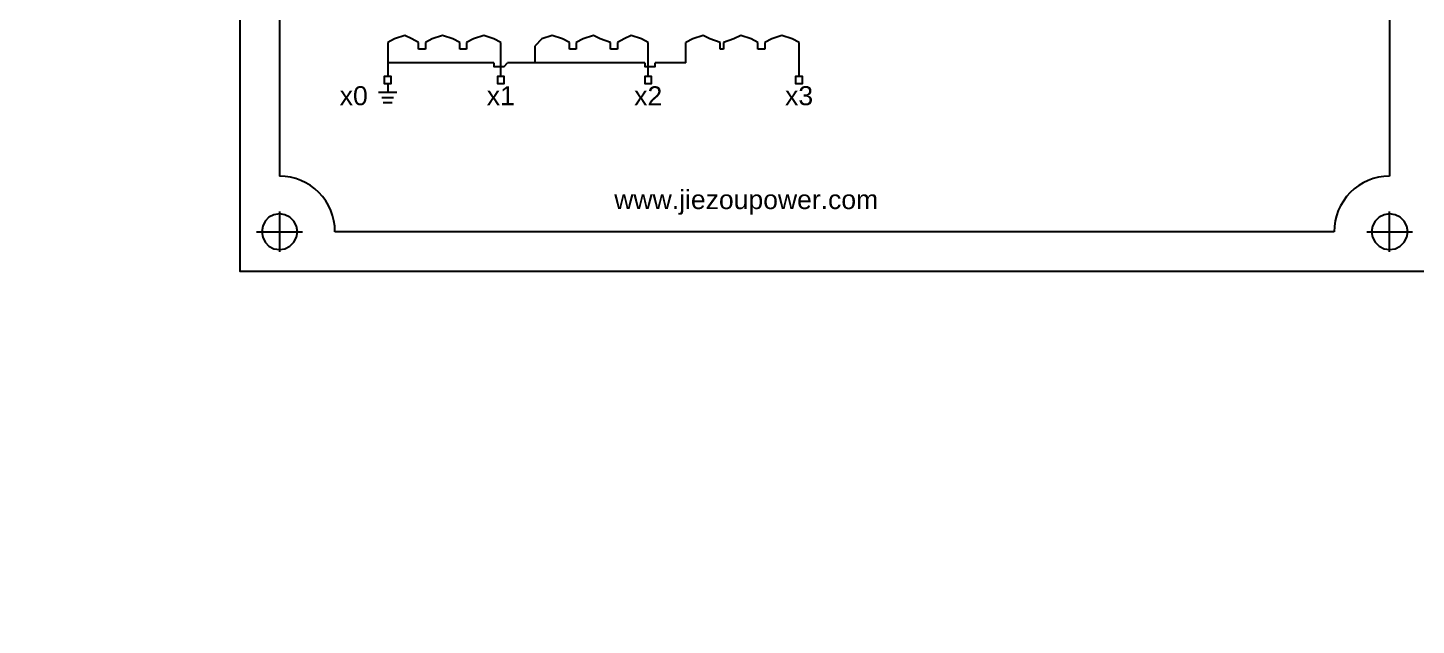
# Model space of a CAD drawing. Header units: millimetres. Extents: x 104637 to 116395, y -154925 to -148478.
# Drawn here: x 108476.6 to 108651.7, y -149939 to -149863.7 of the extents above; entities that cross this region are included whole.
import ezdxf
from ezdxf.enums import TextEntityAlignment as Align

# ---------------------------------------------------------------- set-up
doc = ezdxf.new("R2010")
doc.units = ezdxf.units.MM
doc.header["$LTSCALE"] = 13
doc.linetypes.add('CENTER', pattern=[50.8, 31.75, -6.35, 6.35, -6.35])
doc.layers.get('0').update_dxf_attribs({"color": 1, "linetype": 'CENTER'})
for name, color, linetype in [('1', 4, 'Continuous'), ('2', 3, 'Continuous'), ('PDF_Geometry', 7, 'Continuous')]:
    doc.layers.add(name, color=color, linetype=linetype)
doc.layers.add('标注、文本', color=3, linetype='Continuous', lineweight=25)
doc.styles.add('Note Text (ANSI)', font='arial.ttf')
doc.styles.get("Standard").update_dxf_attribs({"font": 'gbenor.shx', "bigfont": 'gbcbig.shx'})
doc.dimstyles.new('郁文书', dxfattribs={"dimscale": 15, "dimtxt": 3.5, "dimasz": 2.5, "dimexe": 1.5, "dimexo": 0, "dimgap": 0.5, "dimtad": 1, "dimtoh": 1, "dimtxsty": 'Standard', "dimcen": 2.5, "dimclrd": 3, "dimclre": 3, "dimclrt": 2, "dimadec": 0, "dimazin": 0, "dimtfac": 1, "dimtmove": 0, "dimatfit": 2, "dimfxl": 1, "dimarcsym": 0})

# ---------------------------------------------------------------- blocks, each defined once
blk = doc.blocks.new('A$C344F5E2E')
at = {"layer": '2', "linetype": 'Continuous'}
for points in [[(22.51, 28.88), (21.65, 29.32), (20.78, 29.75), (19.48, 29.32), (18.62, 28.88)], [(18.62, 28.88), (18.62, 24.56)], [(22.51, 28.02), (22.51, 28.88)], [(23.38, 28.02), (22.51, 28.02)], [(27.7, 28.88), (26.83, 29.32), (25.54, 29.75), (24.24, 29.32), (23.38, 28.88)], [(23.38, 28.88), (23.38, 28.02)], [(27.7, 28.02), (27.7, 28.88)], [(28.56, 28.02), (27.7, 28.02)], [(32.89, 28.88), (32.02, 29.32), (30.73, 29.75), (29.43, 29.32), (28.56, 28.88)], [(28.56, 28.88), (28.56, 28.02)], [(32.89, 24.56), (32.89, 28.88)], [(41.54, 28.88), (40.67, 29.32), (39.37, 29.75), (38.08, 29.32), (37.21, 28.45)], [(37.21, 26.29), (37.21, 28.45)], [(41.54, 28.02), (41.54, 28.88)], [(42.4, 28.02), (41.54, 28.02)], [(46.72, 28.88), (45.43, 29.32), (44.56, 29.75), (43.27, 29.32), (42.4, 28.88)], [(42.4, 28.88), (42.4, 28.02)], [(46.72, 28.02), (46.72, 28.88)], [(47.59, 28.02), (46.72, 28.02)], [(51.48, 28.88), (50.62, 29.32), (49.32, 29.75), (48.45, 29.32), (47.59, 28.88)], [(47.59, 28.88), (47.59, 28.02)], [(51.48, 24.56), (51.48, 28.88)], [(51.48, 28.88), (51.48, 28.88)], [(60.56, 28.88), (59.26, 29.32), (58.4, 29.75), (57.1, 29.32), (56.24, 28.88)], [(56.24, 26.29), (56.24, 28.88)], [(60.56, 28.02), (60.56, 28.88)], [(60.99, 28.02), (60.56, 28.02)], [(65.32, 28.88), (64.45, 29.32), (63.15, 29.75), (62.29, 29.32), (60.99, 28.88)], [(60.99, 28.88), (60.99, 28.02)], [(65.32, 28.02), (65.32, 28.88)], [(66.18, 28.02), (65.32, 28.02)], [(70.51, 28.88), (69.64, 29.32), (68.34, 29.75), (67.05, 29.32), (66.18, 28.88)], [(66.18, 28.88), (66.18, 28.02)], [(70.51, 24.56), (70.51, 28.88)], [(70.51, 28.88), (70.51, 28.88)], [(32.02, 26.29), (18.62, 26.29)], [(32.02, 26.29), (32.02, 25.86), (32.89, 25.86), (33.32, 25.86), (33.75, 26.29)], [(51.05, 26.29), (33.75, 26.29)], [(51.05, 26.29), (51.05, 25.86), (51.48, 25.86), (52.35, 25.86), (52.35, 26.29)], [(56.24, 26.29), (52.35, 26.29)], [(19.05, 24.13), (19.05, 24.56), (18.62, 24.56), (18.19, 24.56), (18.19, 24.13), (18.19, 23.7), (18.62, 23.7), (19.05, 23.7), (19.05, 24.13)], [(33.32, 24.13), (33.32, 24.56), (32.89, 24.56), (32.46, 24.56), (32.46, 24.13), (32.46, 23.7), (32.89, 23.7), (33.32, 23.7), (33.32, 24.13)], [(51.91, 24.13), (51.91, 24.56), (51.48, 24.56), (51.05, 24.56), (51.05, 24.13), (51.05, 23.7), (51.48, 23.7), (51.91, 23.7), (51.91, 24.13)], [(70.94, 24.13), (70.94, 24.56), (70.51, 24.56), (70.07, 24.56), (70.07, 24.13), (70.07, 23.7), (70.51, 23.7), (70.94, 23.7), (70.94, 24.13)]]:
    blk.add_lwpolyline(points, dxfattribs=at)
at = {"layer": 'PDF_Geometry', "lineweight": 25}
for points in [[(0, 175.02), (150.02, 175.02), (150.02, 0), (0, 0), (0, 175.02)], [(5, 12.02), (5, 163.05)], [(144.97, 163.05), (144.97, 12.02)], [(7.25, 5), (7.13, 5.73), (6.8, 6.35), (6.29, 6.85), (5.67, 7.13), (5, 7.25), (4.27, 7.13), (3.65, 6.85), (3.15, 6.35), (2.86, 5.73), (2.75, 5), (2.86, 4.32), (3.15, 3.71), (3.65, 3.2), (4.27, 2.86), (5, 2.75), (5.67, 2.86), (6.29, 3.2), (6.8, 3.71), (7.13, 4.32), (7.25, 5)], [(5, 2.47), (5, 7.58)], [(147.27, 5), (147.16, 5.73), (146.82, 6.35), (146.31, 6.85), (145.7, 7.13), (144.97, 7.25), (144.29, 7.13), (143.67, 6.85), (143.17, 6.35), (142.83, 5.73), (142.72, 5), (142.83, 4.32), (143.17, 3.71), (143.67, 3.2), (144.29, 2.86), (144.97, 2.75), (145.7, 2.86), (146.31, 3.2), (146.82, 3.71), (147.16, 4.32), (147.27, 5)], [(144.97, 2.47), (144.97, 7.58)], [(2.08, 5), (7.86, 5)], [(2.42, 5), (7.53, 5)], [(138, 5), (11.96, 5)], [(142.1, 5), (147.89, 5)], [(142.44, 5), (147.55, 5)]]:
    blk.add_lwpolyline(points, dxfattribs=at)
for centre, radius, start, end in [((5.01, 5.05), 6.96, 359.5905, 90.1174), ((144.98, 5.02), 6.99, 90.1454, 180.212)]:
    blk.add_arc(centre, radius, start, end, dxfattribs=at)
at = {"layer": '标注、文本'}
for p, q in [((18.62, 23.7), (18.62, 22.55)), ((19.78, 22.55), (17.46, 22.55)), ((19.37, 21.89), (17.87, 21.89)), ((19.17, 21.25), (18.07, 21.25))]:
    blk.add_line(p, q, dxfattribs=at)
at = {"layer": '2', "style": 'Note Text (ANSI)'}
for s, p in [('x0', (14.34, 22.16)), ('x1', (32.89, 22.16)), ('x2', (51.48, 22.16)), ('x3', (70.51, 22.16))]:
    blk.add_text(s, height=2.402, dxfattribs=at).set_placement(p, align=Align.MIDDLE)
at = {"layer": '2', "linetype": 'Continuous', "insert": (47.2, 7.14), "char_height": 2.4021, "attachment_point": 7, "style": 'Note Text (ANSI)'}
blk.add_mtext('{\\W0.997175;www.jiezoupower.com}', dxfattribs=at)
blk = doc.blocks.new('*D95')
at = {"layer": '1', "color": 3, "lineweight": -2}
for p, q in [((110866.05, -149750.52), (111125.96, -149750.52)), ((111103.46, -150318.02), (111103.46, -149788.02)), ((110866.05, -150355.52), (111125.96, -150355.52)), ((104731.75, -150790.42), (104731.75, -151074.44)), ((104636.75, -150961.95), (104636.75, -151074.44)), ((104674.25, -151051.94), (104694.25, -151051.94))]:
    blk.add_line(p, q, dxfattribs=at)
at = {"layer": '1', "color": 3, "lineweight": 30}
for points in [[(111097.21, -149788.02), (111109.71, -149788.02), (111103.46, -149750.52)], [(111097.21, -150318.02), (111109.71, -150318.02), (111103.46, -150355.52)], [(104674.25, -151045.69), (104674.25, -151058.19), (104636.75, -151051.94)], [(104694.25, -151045.69), (104694.25, -151058.19), (104731.75, -151051.94)]]:
    blk.add_solid(points, dxfattribs=at)
at = {"layer": 'Defpoints', "color": 0, "lineweight": 30}
for p in [(110866.05, -149750.52), (111103.46, -149750.52), (110866.05, -150355.52), (104731.75, -150790.42), (104636.75, -150961.95), (104731.75, -151051.94)]:
    blk.add_point(p, dxfattribs=at)
at = {"layer": '1', "color": 2, "insert": (111069.71, -150053.02), "char_height": 52.5, "attachment_point": 5, "rotation": 90}
blk.add_mtext('605', dxfattribs=at)
at = {"layer": '1', "color": 2, "insert": (104684.25, -151018.19), "char_height": 52.5, "attachment_point": 5}
blk.add_mtext('95', dxfattribs=at)

msp = doc.modelspace()

# ---------------------------------------------------------------- block references
at = {"color": 7, "linetype": 'ByBlock', "lineweight": 30}
msp.add_blockref('A$C344F5E2E', (108503.382, -149894.383), dxfattribs=at)

# ---------------------------------------------------------------- dimensions: what is measured, and where the dimension line sits
at = {"layer": '1'}
dim = msp.add_linear_dim(base=(111103.464, -149750.517), p1=(110866.046, -150355.517), p2=(110866.046, -149750.517), angle=90, dimstyle='郁文书', override={"dimarcsym": 1}, dxfattribs=at)
dim.commit()
dim.dimension.update_dxf_attribs({"geometry": '*D95', "text_midpoint": (111069.714, -150053.017)})

doc.saveas('drawing.dxf')
